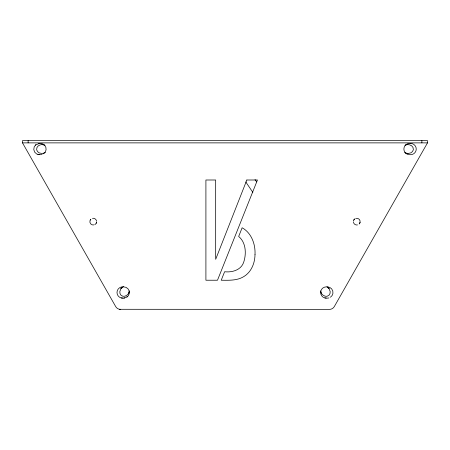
<?xml version="1.0" encoding="UTF-8"?>
<svg xmlns="http://www.w3.org/2000/svg" width="450" height="450" viewBox="0 0 450 450"><rect width="100%" height="100%" fill="white"/><g stroke="black" fill="none" stroke-linecap="round" stroke-linejoin="round"><path stroke-width="0.67" d="M122.04 287.01L120.864 288.743L119.812 291.611L120.009 293.619L121.061 295.335C124.144 297.951 128.087 295.088 129.487 292.056M128.306 293.794L129.364 290.931M96.176 223.245L96.514 222.345A3.375 3.375 0 0 1 94.832 224.589M359.747 223.245L360.079 222.345M120.549 309.375A5.625 5.625 0 0 1 115.661 306.534L22.5 142.875L22.5 140.625L427.5 140.625L427.5 142.875L334.339 306.534A5.625 5.625 0 0 1 329.451 309.375L119.565 309.291M90.253 220.005L90.832 219.24A3.375 3.375 0 0 0 93.932 224.921M353.824 220.005L354.397 219.24M120.864 288.743L123.491 286.537M45.315 152.623L42.008 153.562L39.015 152.814L37.468 151.521L36.641 149.687C36.219 145.671 40.809 144.028 44.1 144.562M35.398 145.086L39.375 143.438L40.5 143.438A5.625 5.625 0 0 1 43.543 153.793M121.281 297.962L123.75 298.125L127.727 296.477M405.006 145.311C408.319 143.432 413.798 145.367 413.359 149.687L412.532 151.521L410.985 152.814L407.993 153.562L405.9 153.562M22.5 142.875L427.5 142.875M405.9 144.562L407.993 144.562M37.789 154.457L40.5 154.688A5.625 5.625 0 0 0 42.086 154.457M324.906 297.962L327.375 298.125A5.625 5.625 0 0 0 328.961 297.894M407.993 153.562L404.685 152.623M42.008 144.562L44.994 145.311M326.998 286.841L329.136 288.743L330.188 291.611L329.991 293.619L328.939 295.335C325.856 297.951 321.913 295.088 320.512 292.056M255.049 179.584L256.618 181.896M327.96 287.01L329.136 288.743M245.762 181.929L252.844 192.364M320.636 290.931L321.694 293.794M421.875 140.625L421.875 142.875M28.125 140.625L28.125 142.875M356.068 218.329A3.375 3.375 0 0 1 359.168 224.01M357.497 224.921A3.375 3.375 0 0 1 353.419 221.867M353.486 220.905A3.375 3.375 0 0 1 355.168 218.661M330.418 297.231A5.625 5.625 0 0 0 327.375 286.875L326.25 286.875A5.625 5.625 0 0 0 320.625 292.5A5.625 5.625 0 0 0 326.25 298.125M126.793 297.231A5.625 5.625 0 0 0 123.75 286.875L122.625 286.875A5.625 5.625 0 0 0 117 292.5A5.625 5.625 0 0 0 122.625 298.125M124.819 298.024A5.625 5.625 0 0 1 123.75 298.125M92.503 218.329A3.375 3.375 0 0 1 96.581 221.383M39.375 154.688A5.625 5.625 0 0 1 35.899 144.641M38.306 143.539A5.625 5.625 0 0 1 39.375 143.438M255.009 254.565C254.908 262.924 251.499 271.744 244.192 276.339C237.42 280.772 228.96 280.305 221.226 280.226L224.612 271.733C232.048 272.604 240.924 270.152 243.636 262.406C246.51 253.946 246.111 242.528 238.669 236.469L242.134 227.773C251.528 232.926 255.549 244.316 255.009 254.565M246.842 180L215.674 259.335L215.674 180L205.909 180L205.909 280.226L217.485 280.226L257.456 180L246.842 180M410.625 143.438L409.5 143.438A5.625 5.625 0 0 0 403.875 149.062A5.625 5.625 0 0 0 409.5 154.688L410.625 154.688A5.625 5.625 0 0 0 416.25 149.062A5.625 5.625 0 0 0 410.625 143.438"/></g></svg>
